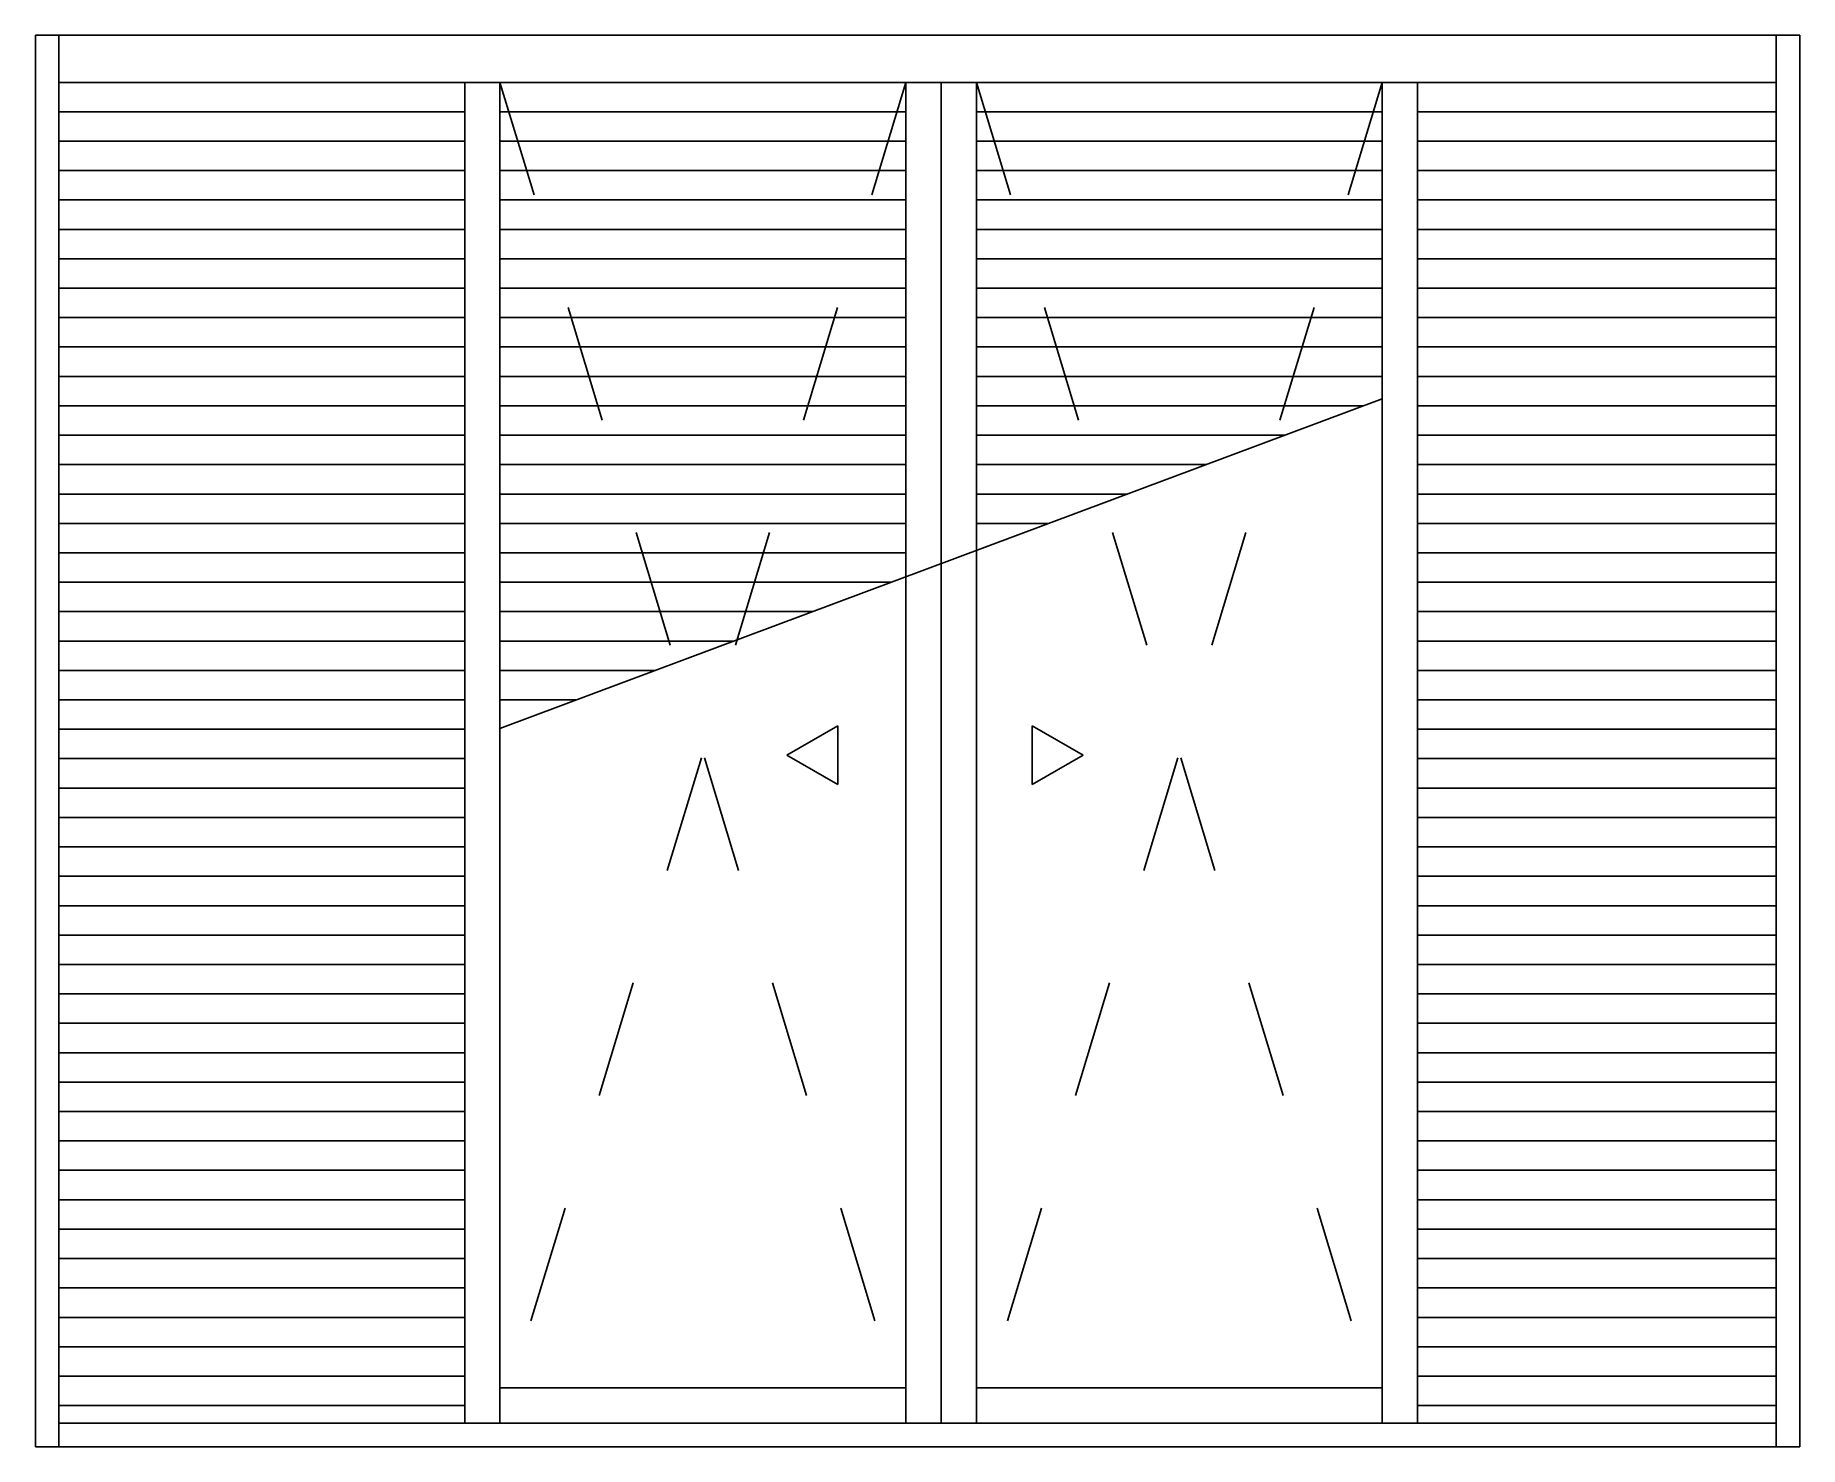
# Model space of a CAD drawing. Header units: millimetres. Extents: x 445.56 to 447.06, y 1331.95 to 1333.15.
import ezdxf

# ---------------------------------------------------------------- set-up
doc = ezdxf.new("R2010")
doc.units = ezdxf.units.MM
doc.header["$LTSCALE"] = 0.5
doc.linetypes.add('HIDDEN2', pattern=[0.1875, 0.125, -0.0625])
for name, color, linetype in [('Gravia_Venezianas', 1, 'Continuous'), ('Gravia_Venezianas_hidden2', 1, 'HIDDEN2'), ('Ltype_interrupção', 7, 'INTERRUP')]:
    doc.layers.add(name, color=color, linetype=linetype)
doc.linetypes.add('INTERRUP', pattern='A,0.6,-0.04,[1,INTERRUP.shx,S=0.1,R=0,X=0,Y=0],-0.04', length=0.68)

msp = doc.modelspace()

# ---------------------------------------------------------------- linework, layer by layer
at = {"layer": 'Gravia_Venezianas', "color": 2}
for p, q in [((447.0616, 1333.1533), (445.5616, 1333.1533)), ((445.5616, 1333.1533), (445.5616, 1331.9533)), ((447.0616, 1331.9533), (447.0616, 1333.1533)), ((445.5616, 1331.9533), (447.0616, 1331.9533))]:
    msp.add_line(p, q, dxfattribs=at)
at = {"layer": 'Gravia_Venezianas'}
for p, q in [((445.5816, 1333.1533), (445.5816, 1331.9533)), ((447.0416, 1331.9533), (447.0416, 1333.1533)), ((447.0416, 1333.1133), (445.5816, 1333.1133)), ((447.0416, 1333.1133), (445.5816, 1333.1133)), ((445.9266, 1333.1133), (445.9266, 1331.9733)), ((445.9566, 1333.1133), (445.9566, 1331.9733)), ((446.3016, 1333.1133), (446.3016, 1331.9733)), ((446.3316, 1333.1133), (446.3316, 1331.9733)), ((446.3616, 1333.1133), (446.3616, 1331.9733)), ((446.7066, 1333.1133), (446.7066, 1331.9733)), ((446.7366, 1333.1133), (446.7366, 1331.9733)), ((445.9266, 1333.0883), (445.5816, 1333.0883)), ((446.3016, 1333.0883), (445.9566, 1333.0883)), ((446.7066, 1333.0883), (446.3616, 1333.0883)), ((447.0416, 1333.0883), (446.7366, 1333.0883)), ((445.9266, 1333.0633), (445.5816, 1333.0633)), ((446.3016, 1333.0633), (445.9566, 1333.0633)), ((446.7066, 1333.0633), (446.3616, 1333.0633)), ((447.0416, 1333.0633), (446.7366, 1333.0633)), ((445.9266, 1333.0383), (445.5816, 1333.0383)), ((446.3016, 1333.0383), (445.9566, 1333.0383)), ((446.7066, 1333.0383), (446.3616, 1333.0383)), ((447.0416, 1333.0383), (446.7366, 1333.0383)), ((445.9266, 1333.0133), (445.5816, 1333.0133)), ((446.3016, 1333.0133), (445.9566, 1333.0133)), ((446.7066, 1333.0133), (446.3616, 1333.0133)), ((447.0416, 1333.0133), (446.7366, 1333.0133)), ((445.9266, 1332.9883), (445.5816, 1332.9883)), ((446.3016, 1332.9883), (445.9566, 1332.9883)), ((446.7066, 1332.9883), (446.3616, 1332.9883)), ((447.0416, 1332.9883), (446.7366, 1332.9883)), ((445.9266, 1332.9633), (445.5816, 1332.9633)), ((446.3016, 1332.9633), (445.9566, 1332.9633)), ((446.7066, 1332.9633), (446.3616, 1332.9633)), ((447.0416, 1332.9633), (446.7366, 1332.9633)), ((445.9266, 1332.9383), (445.5816, 1332.9383)), ((446.3016, 1332.9383), (445.9566, 1332.9383)), ((446.7066, 1332.9383), (446.3616, 1332.9383)), ((447.0416, 1332.9383), (446.7366, 1332.9383)), ((445.9266, 1332.9133), (445.5816, 1332.9133)), ((446.3016, 1332.9133), (445.9566, 1332.9133)), ((446.7066, 1332.9133), (446.3616, 1332.9133)), ((447.0416, 1332.9133), (446.7366, 1332.9133)), ((445.9266, 1332.8883), (445.5816, 1332.8883)), ((446.3016, 1332.8883), (445.9566, 1332.8883)), ((446.7066, 1332.8883), (446.3616, 1332.8883)), ((447.0416, 1332.8883), (446.7366, 1332.8883)), ((445.9266, 1332.8633), (445.5816, 1332.8633)), ((446.3016, 1332.8633), (445.9566, 1332.8633)), ((446.7066, 1332.8633), (446.3616, 1332.8633)), ((447.0416, 1332.8633), (446.7366, 1332.8633)), ((445.9266, 1332.8383), (445.5816, 1332.8383)), ((446.3016, 1332.8383), (445.9566, 1332.8383)), ((446.6908, 1332.8383), (446.3616, 1332.8383)), ((447.0416, 1332.8383), (446.7366, 1332.8383)), ((445.9266, 1332.8133), (445.5816, 1332.8133)), ((446.3016, 1332.8133), (445.9566, 1332.8133)), ((446.6239, 1332.8133), (446.3616, 1332.8133)), ((447.0416, 1332.8133), (446.7366, 1332.8133)), ((445.9266, 1332.7883), (445.5816, 1332.7883)), ((446.3016, 1332.7883), (445.9566, 1332.7883)), ((446.557, 1332.7883), (446.3616, 1332.7883)), ((447.0416, 1332.7883), (446.7366, 1332.7883)), ((445.9266, 1332.7633), (445.5816, 1332.7633)), ((446.3016, 1332.7633), (445.9566, 1332.7633)), ((446.4901, 1332.7633), (446.3616, 1332.7633)), ((447.0416, 1332.7633), (446.7366, 1332.7633)), ((445.9266, 1332.7383), (445.5816, 1332.7383)), ((446.3016, 1332.7383), (445.9566, 1332.7383)), ((446.4232, 1332.7383), (446.3616, 1332.7383)), ((447.0416, 1332.7383), (446.7366, 1332.7383)), ((445.9266, 1332.7133), (445.5816, 1332.7133)), ((446.3016, 1332.7133), (445.9566, 1332.7133)), ((447.0416, 1332.7133), (446.7366, 1332.7133)), ((445.9266, 1332.6883), (445.5816, 1332.6883)), ((446.2894, 1332.6883), (445.9566, 1332.6883)), ((447.0416, 1332.6883), (446.7366, 1332.6883)), ((445.9266, 1332.6633), (445.5816, 1332.6633)), ((446.2224, 1332.6633), (445.9566, 1332.6633)), ((447.0416, 1332.6633), (446.7366, 1332.6633)), ((445.9266, 1332.6383), (445.5816, 1332.6383)), ((446.1555, 1332.6383), (445.9566, 1332.6383)), ((447.0416, 1332.6383), (446.7366, 1332.6383)), ((445.9266, 1332.6133), (445.5816, 1332.6133)), ((446.0886, 1332.6133), (445.9566, 1332.6133)), ((447.0416, 1332.6133), (446.7366, 1332.6133)), ((445.9266, 1332.5883), (445.5816, 1332.5883)), ((446.0217, 1332.5883), (445.9566, 1332.5883)), ((447.0416, 1332.5883), (446.7366, 1332.5883)), ((445.9266, 1332.5633), (445.5816, 1332.5633)), ((447.0416, 1332.5633), (446.7366, 1332.5633)), ((445.9266, 1332.5383), (445.5816, 1332.5383)), ((447.0416, 1332.5383), (446.7366, 1332.5383)), ((445.9266, 1332.5133), (445.5816, 1332.5133)), ((447.0416, 1332.5133), (446.7366, 1332.5133)), ((445.9266, 1332.4883), (445.5816, 1332.4883)), ((447.0416, 1332.4883), (446.7366, 1332.4883)), ((445.9266, 1332.4633), (445.5816, 1332.4633)), ((447.0416, 1332.4633), (446.7366, 1332.4633)), ((445.9266, 1332.4383), (445.5816, 1332.4383)), ((447.0416, 1332.4383), (446.7366, 1332.4383)), ((445.9266, 1332.4133), (445.5816, 1332.4133)), ((445.9266, 1332.4133), (445.5816, 1332.4133)), ((447.0416, 1332.4133), (446.7366, 1332.4133)), ((445.9266, 1332.3883), (445.5816, 1332.3883)), ((447.0416, 1332.3883), (446.7366, 1332.3883)), ((445.9266, 1332.3633), (445.5816, 1332.3633)), ((447.0416, 1332.3633), (446.7366, 1332.3633)), ((445.9266, 1332.3383), (445.5816, 1332.3383)), ((447.0416, 1332.3383), (446.7366, 1332.3383)), ((445.9266, 1332.3133), (445.5816, 1332.3133)), ((447.0416, 1332.3133), (446.7366, 1332.3133)), ((445.9266, 1332.2883), (445.5816, 1332.2883)), ((447.0416, 1332.2883), (446.7366, 1332.2883)), ((445.9266, 1332.2633), (445.5816, 1332.2633)), ((445.9266, 1332.2633), (445.5816, 1332.2633)), ((447.0416, 1332.2633), (446.7366, 1332.2633)), ((445.9266, 1332.2383), (445.5816, 1332.2383)), ((447.0416, 1332.2383), (446.7366, 1332.2383)), ((445.9266, 1332.2133), (445.5816, 1332.2133)), ((447.0416, 1332.2133), (446.7366, 1332.2133)), ((445.9266, 1332.1883), (445.5816, 1332.1883)), ((447.0416, 1332.1883), (446.7366, 1332.1883)), ((445.9266, 1332.1633), (445.5816, 1332.1633)), ((447.0416, 1332.1633), (446.7366, 1332.1633)), ((445.9266, 1332.1383), (445.5816, 1332.1383)), ((447.0416, 1332.1383), (446.7366, 1332.1383)), ((445.9266, 1332.1133), (445.5816, 1332.1133)), ((447.0416, 1332.1133), (446.7366, 1332.1133)), ((445.9266, 1332.0883), (445.5816, 1332.0883)), ((447.0416, 1332.0883), (446.7366, 1332.0883)), ((445.9266, 1332.0633), (445.5816, 1332.0633)), ((445.9266, 1332.0633), (445.5816, 1332.0633)), ((447.0416, 1332.0633), (446.7366, 1332.0633)), ((445.9266, 1332.0383), (445.5816, 1332.0383)), ((447.0416, 1332.0383), (446.7366, 1332.0383)), ((445.9266, 1332.0133), (445.5816, 1332.0133)), ((445.9566, 1332.0033), (446.3016, 1332.0033)), ((446.3616, 1332.0033), (446.7066, 1332.0033)), ((447.0416, 1332.0133), (446.7366, 1332.0133)), ((445.9266, 1331.9883), (445.5816, 1331.9883)), ((447.0416, 1331.9883), (446.7366, 1331.9883)), ((445.5816, 1331.9733), (447.0416, 1331.9733))]:
    msp.add_line(p, q, dxfattribs=at)
at = {"layer": 'Gravia_Venezianas_hidden2'}
for p, q in [((445.9566, 1333.1133), (446.3016, 1331.9733)), ((446.3016, 1333.1133), (445.9566, 1331.9733)), ((446.3616, 1333.1133), (446.7066, 1331.9733)), ((446.7066, 1333.1133), (446.3616, 1331.9733))]:
    msp.add_line(p, q, dxfattribs=at)
for points in [[(446.2437, 1332.5662), (446.2437, 1332.5162), (446.2004, 1332.5412)], [(446.409, 1332.5662), (446.409, 1332.5162), (446.4524, 1332.5412)]]:
    msp.add_lwpolyline(points, close=True, dxfattribs=at)
at = {"layer": 'Ltype_interrupção', "color": 1}
msp.add_line((445.9566, 1332.564), (446.7066, 1332.8442), dxfattribs=at)

doc.saveas('drawing.dxf')
